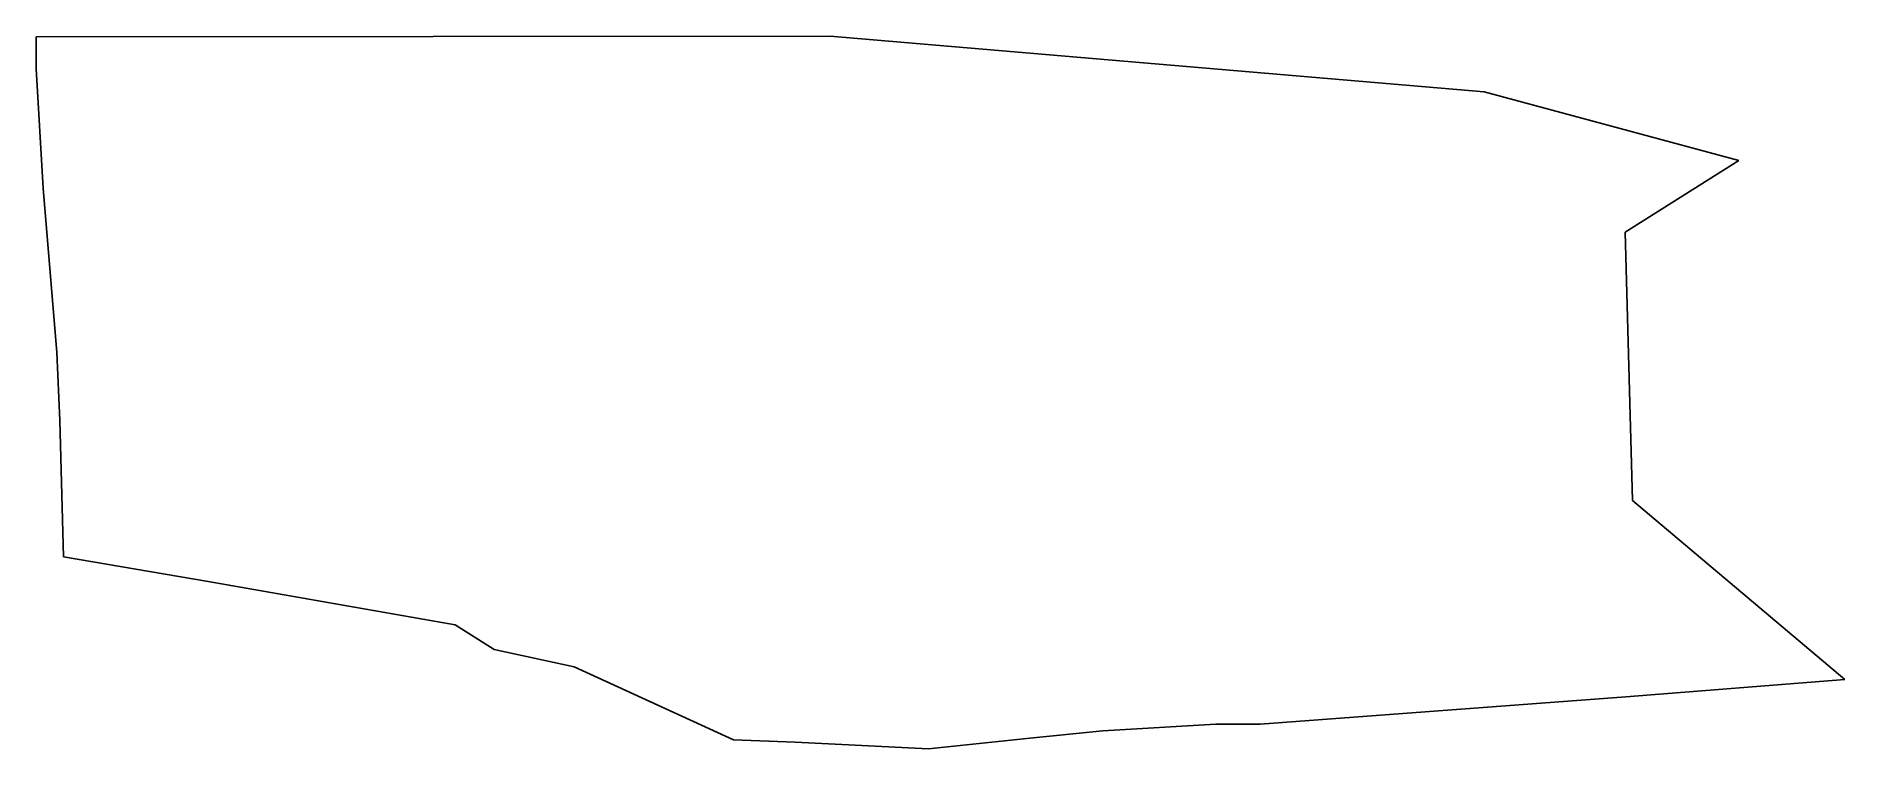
# Model space of a CAD drawing. Extents: x -84.77 to -80.36, y 44.44 to 46.17.
import ezdxf

# ---------------------------------------------------------------- set-up
doc = ezdxf.new("R2010")
doc.units = 0
doc.header["$MEASUREMENT"] = 0
doc.layers.add('GEO_', color=7, linetype='Continuous')

msp = doc.modelspace()

# ---------------------------------------------------------------- linework, layer by layer
at = {"layer": 'GEO_', "color": 7}
for p, q in [((-84.7667, 46.1714), (-82.8317, 46.1729)), ((-82.8317, 46.1729), (-84.7667, 46.1714)), ((-82.8317, 46.1729), (-84.7667, 46.1714)), ((-82.8317, 46.1729), (-84.7667, 46.1714)), ((-82.8317, 46.1729), (-84.7667, 46.1714)), ((-84.7667, 46.1714), (-82.8317, 46.1729)), ((-82.8317, 46.1729), (-84.7667, 46.1714)), ((-82.8317, 46.1729), (-84.7667, 46.1714)), ((-82.8317, 46.1729), (-84.7667, 46.1714)), ((-84.7667, 46.1714), (-82.8317, 46.1729)), ((-84.7667, 46.1714), (-82.8317, 46.1729)), ((-82.8317, 46.1729), (-84.7667, 46.1714)), ((-84.7667, 46.0932), (-84.7667, 46.1714)), ((-84.7667, 46.0932), (-84.7667, 46.1714)), ((-84.7667, 46.0932), (-84.7667, 46.1714)), ((-84.7667, 46.1714), (-84.7667, 46.1714)), ((-84.7667, 46.1714), (-84.7667, 46.0932)), ((-84.7667, 46.1714), (-84.7667, 46.1714)), ((-84.7667, 46.1714), (-84.7667, 46.1714)), ((-84.7667, 46.0932), (-84.7667, 46.1714)), ((-84.7667, 46.0932), (-84.7667, 46.1714)), ((-84.7667, 46.0932), (-84.7667, 46.1714)), ((-84.7667, 46.1714), (-84.7667, 46.1714)), ((-84.7667, 46.1714), (-84.7667, 46.0932)), ((-82.8317, 46.1729), (-82.8317, 46.1729)), ((-81.2375, 46.0377), (-82.8317, 46.1729)), ((-81.2375, 46.0377), (-82.8317, 46.1729)), ((-81.2375, 46.0377), (-82.8317, 46.1729)), ((-82.8317, 46.1729), (-82.8317, 46.1729)), ((-82.8317, 46.1729), (-81.2375, 46.0377)), ((-81.2375, 46.0377), (-82.8317, 46.1729)), ((-81.2375, 46.0377), (-82.8317, 46.1729)), ((-81.2375, 46.0377), (-82.8317, 46.1729)), ((-82.8317, 46.1729), (-82.8317, 46.1729)), ((-82.8317, 46.1729), (-81.2375, 46.0377)), ((-82.8317, 46.1729), (-82.8317, 46.1729)), ((-82.8317, 46.1729), (-82.8317, 46.1729)), ((-82.8317, 46.1729), (-82.8317, 46.1729)), ((-82.8317, 46.1729), (-81.2375, 46.0377)), ((-81.2375, 46.0377), (-82.8317, 46.1729)), ((-82.8317, 46.1729), (-82.8317, 46.1729)), ((-82.8317, 46.1729), (-81.2375, 46.0377)), ((-81.2375, 46.0377), (-82.8317, 46.1729)), ((-82.8317, 46.1729), (-82.8317, 46.1729)), ((-84.75, 45.803), (-84.7667, 46.0932)), ((-84.75, 45.803), (-84.7667, 46.0932)), ((-84.75, 45.803), (-84.7667, 46.0932)), ((-84.7667, 46.0932), (-84.7667, 46.0932)), ((-84.7667, 46.0932), (-84.75, 45.803)), ((-84.75, 45.803), (-84.7667, 46.0932)), ((-84.75, 45.803), (-84.7667, 46.0932)), ((-84.75, 45.803), (-84.7667, 46.0932)), ((-84.7667, 46.0932), (-84.7667, 46.0932)), ((-84.7667, 46.0932), (-84.75, 45.803)), ((-81.2375, 46.0377), (-81.2375, 46.0377)), ((-81.2375, 46.0377), (-81.2375, 46.0377)), ((-81.2375, 46.0377), (-80.6167, 45.8699)), ((-81.2375, 46.0377), (-80.6167, 45.8699)), ((-81.2375, 46.0377), (-81.2375, 46.0377)), ((-81.2375, 46.0377), (-80.6167, 45.8699)), ((-80.6167, 45.8699), (-81.2375, 46.0377)), ((-81.2375, 46.0377), (-80.6167, 45.8699)), ((-81.2375, 46.0377), (-80.6167, 45.8699)), ((-81.2375, 46.0377), (-81.2375, 46.0377)), ((-81.2375, 46.0377), (-80.6167, 45.8699)), ((-80.6167, 45.8699), (-81.2375, 46.0377)), ((-80.6167, 45.8699), (-81.2375, 46.0377)), ((-80.6167, 45.8699), (-81.2375, 46.0377)), ((-80.6167, 45.8699), (-81.2375, 46.0377)), ((-81.2375, 46.0377), (-81.2375, 46.0377)), ((-81.2375, 46.0377), (-80.6167, 45.8699)), ((-80.6167, 45.8699), (-81.2375, 46.0377)), ((-80.6167, 45.8699), (-81.2375, 46.0377)), ((-80.6167, 45.8699), (-81.2375, 46.0377)), ((-81.2375, 46.0377), (-81.2375, 46.0377)), ((-81.2375, 46.0377), (-80.6167, 45.8699)), ((-80.6167, 45.8699), (-80.8936, 45.6961)), ((-80.6167, 45.8699), (-80.8936, 45.6961)), ((-80.6167, 45.8699), (-80.8936, 45.6961)), ((-80.8936, 45.6961), (-80.6167, 45.8699)), ((-80.6167, 45.8699), (-80.8936, 45.6961)), ((-80.6167, 45.8699), (-80.8936, 45.6961)), ((-80.6167, 45.8699), (-80.8936, 45.6961)), ((-80.8936, 45.6961), (-80.6167, 45.8699)), ((-80.8936, 45.6961), (-80.6167, 45.8699)), ((-80.8936, 45.6961), (-80.6167, 45.8699)), ((-80.8936, 45.6961), (-80.6167, 45.8699)), ((-80.6167, 45.8699), (-80.8936, 45.6961)), ((-80.8936, 45.6961), (-80.6167, 45.8699)), ((-80.8936, 45.6961), (-80.6167, 45.8699)), ((-80.8936, 45.6961), (-80.6167, 45.8699)), ((-80.6167, 45.8699), (-80.8936, 45.6961)), ((-80.6167, 45.8699), (-80.6167, 45.8699)), ((-80.6167, 45.8699), (-80.6167, 45.8699)), ((-80.6167, 45.8699), (-80.6167, 45.8699)), ((-80.6167, 45.8699), (-80.6167, 45.8699)), ((-80.6167, 45.8699), (-80.6167, 45.8699)), ((-80.6167, 45.8699), (-80.6167, 45.8699)), ((-84.7167, 45.4029), (-84.75, 45.803)), ((-84.7167, 45.4029), (-84.75, 45.803)), ((-84.7167, 45.4029), (-84.75, 45.803)), ((-84.75, 45.803), (-84.75, 45.803)), ((-84.75, 45.803), (-84.7167, 45.4029)), ((-84.7167, 45.4029), (-84.75, 45.803)), ((-84.7167, 45.4029), (-84.75, 45.803)), ((-84.7167, 45.4029), (-84.75, 45.803)), ((-84.75, 45.803), (-84.75, 45.803)), ((-84.75, 45.803), (-84.7167, 45.4029)), ((-80.8936, 45.6961), (-80.8756, 45.0425)), ((-80.8936, 45.6961), (-80.8756, 45.0425)), ((-80.8936, 45.6961), (-80.8936, 45.6961)), ((-80.8936, 45.6961), (-80.8756, 45.0425)), ((-80.8756, 45.0425), (-80.8936, 45.6961)), ((-80.8936, 45.6961), (-80.8756, 45.0425)), ((-80.8936, 45.6961), (-80.8756, 45.0425)), ((-80.8936, 45.6961), (-80.8936, 45.6961)), ((-80.8936, 45.6961), (-80.8756, 45.0425)), ((-80.8756, 45.0425), (-80.8936, 45.6961)), ((-80.8756, 45.0425), (-80.8936, 45.6961)), ((-80.8756, 45.0425), (-80.8936, 45.6961)), ((-80.8756, 45.0425), (-80.8936, 45.6961)), ((-80.8936, 45.6961), (-80.8936, 45.6961)), ((-80.8936, 45.6961), (-80.8756, 45.0425)), ((-80.8756, 45.0425), (-80.8936, 45.6961)), ((-80.8756, 45.0425), (-80.8936, 45.6961)), ((-80.8756, 45.0425), (-80.8936, 45.6961)), ((-80.8936, 45.6961), (-80.8936, 45.6961)), ((-80.8936, 45.6961), (-80.8756, 45.0425)), ((-84.7092, 45.2372), (-84.7167, 45.4029)), ((-84.7092, 45.2372), (-84.7167, 45.4029)), ((-84.7092, 45.2372), (-84.7167, 45.4029)), ((-84.7167, 45.4029), (-84.7167, 45.4029)), ((-84.7167, 45.4029), (-84.7092, 45.2372)), ((-84.7092, 45.2372), (-84.7167, 45.4029)), ((-84.7092, 45.2372), (-84.7167, 45.4029)), ((-84.7092, 45.2372), (-84.7167, 45.4029)), ((-84.7167, 45.4029), (-84.7167, 45.4029)), ((-84.7167, 45.4029), (-84.7092, 45.2372)), ((-84.7, 44.9053), (-84.7092, 45.2372)), ((-84.7, 44.9053), (-84.7092, 45.2372)), ((-84.7, 44.9053), (-84.7092, 45.2372)), ((-84.7092, 45.2372), (-84.7092, 45.2372)), ((-84.7092, 45.2372), (-84.7, 44.9053)), ((-84.7, 44.9053), (-84.7092, 45.2372)), ((-84.7, 44.9053), (-84.7092, 45.2372)), ((-84.7, 44.9053), (-84.7092, 45.2372)), ((-84.7092, 45.2372), (-84.7092, 45.2372)), ((-84.7092, 45.2372), (-84.7, 44.9053)), ((-80.8756, 45.0425), (-80.3583, 44.6062)), ((-80.8756, 45.0425), (-80.3583, 44.6062)), ((-80.8756, 45.0425), (-80.8756, 45.0425)), ((-80.8756, 45.0425), (-80.3583, 44.6062)), ((-80.3583, 44.6062), (-80.8756, 45.0425)), ((-80.8756, 45.0425), (-80.3583, 44.6062)), ((-80.8756, 45.0425), (-80.3583, 44.6062)), ((-80.8756, 45.0425), (-80.8756, 45.0425)), ((-80.8756, 45.0425), (-80.3583, 44.6062)), ((-80.3583, 44.6062), (-80.8756, 45.0425)), ((-80.3583, 44.6062), (-80.8756, 45.0425)), ((-80.3583, 44.6062), (-80.8756, 45.0425)), ((-80.3583, 44.6062), (-80.8756, 45.0425)), ((-80.8756, 45.0425), (-80.8756, 45.0425)), ((-80.8756, 45.0425), (-80.3583, 44.6062)), ((-80.3583, 44.6062), (-80.8756, 45.0425)), ((-80.3583, 44.6062), (-80.8756, 45.0425)), ((-80.3583, 44.6062), (-80.8756, 45.0425)), ((-80.8756, 45.0425), (-80.8756, 45.0425)), ((-80.8756, 45.0425), (-80.3583, 44.6062)), ((-84.3472, 44.8454), (-84.7, 44.9053)), ((-84.3472, 44.8454), (-84.7, 44.9053)), ((-84.3472, 44.8454), (-84.7, 44.9053)), ((-84.7, 44.9053), (-84.7, 44.9053)), ((-84.7, 44.9053), (-84.3472, 44.8454)), ((-84.3472, 44.8454), (-84.7, 44.9053)), ((-84.3472, 44.8454), (-84.7, 44.9053)), ((-84.3472, 44.8454), (-84.7, 44.9053)), ((-84.7, 44.9053), (-84.7, 44.9053)), ((-84.7, 44.9053), (-84.3472, 44.8454)), ((-83.7458, 44.74), (-84.3472, 44.8454)), ((-83.7458, 44.74), (-84.3472, 44.8454)), ((-83.7458, 44.74), (-84.3472, 44.8454)), ((-84.3472, 44.8454), (-84.3472, 44.8454)), ((-84.3472, 44.8454), (-83.7458, 44.74)), ((-83.7458, 44.74), (-84.3472, 44.8454)), ((-83.7458, 44.74), (-84.3472, 44.8454)), ((-83.7458, 44.74), (-84.3472, 44.8454)), ((-84.3472, 44.8454), (-84.3472, 44.8454)), ((-84.3472, 44.8454), (-83.7458, 44.74)), ((-83.65, 44.6795), (-83.7458, 44.74)), ((-83.65, 44.6795), (-83.7458, 44.74)), ((-83.65, 44.6795), (-83.7458, 44.74)), ((-83.7458, 44.74), (-83.7458, 44.74)), ((-83.7458, 44.74), (-83.65, 44.6795)), ((-83.65, 44.6795), (-83.7458, 44.74)), ((-83.65, 44.6795), (-83.7458, 44.74)), ((-83.65, 44.6795), (-83.7458, 44.74)), ((-83.7458, 44.74), (-83.7458, 44.74)), ((-83.7458, 44.74), (-83.65, 44.6795)), ((-83.4556, 44.6374), (-83.65, 44.6795)), ((-83.4556, 44.6374), (-83.65, 44.6795)), ((-83.4556, 44.6374), (-83.65, 44.6795)), ((-83.65, 44.6795), (-83.65, 44.6795)), ((-83.65, 44.6795), (-83.4556, 44.6374)), ((-83.4556, 44.6374), (-83.65, 44.6795)), ((-83.4556, 44.6374), (-83.65, 44.6795)), ((-83.4556, 44.6374), (-83.65, 44.6795)), ((-83.65, 44.6795), (-83.65, 44.6795)), ((-83.65, 44.6795), (-83.4556, 44.6374)), ((-83.4556, 44.6374), (-83.4556, 44.6374)), ((-83.4556, 44.6374), (-83.4556, 44.6374)), ((-83.0667, 44.4598), (-83.4556, 44.6374)), ((-83.0667, 44.4598), (-83.4556, 44.6374)), ((-83.0667, 44.4598), (-83.4556, 44.6374)), ((-83.4556, 44.6374), (-83.4556, 44.6374)), ((-83.4556, 44.6374), (-83.0667, 44.4598)), ((-83.0667, 44.4598), (-83.4556, 44.6374)), ((-83.0667, 44.4598), (-83.4556, 44.6374)), ((-83.0667, 44.4598), (-83.4556, 44.6374)), ((-83.4556, 44.6374), (-83.4556, 44.6374)), ((-83.4556, 44.6374), (-83.0667, 44.4598)), ((-80.3583, 44.6062), (-80.8917, 44.5641)), ((-80.3583, 44.6062), (-80.8917, 44.5641)), ((-80.3583, 44.6062), (-80.8917, 44.5641)), ((-80.8917, 44.5641), (-80.3583, 44.6062)), ((-80.3583, 44.6062), (-80.8917, 44.5641)), ((-80.3583, 44.6062), (-80.8917, 44.5641)), ((-80.3583, 44.6062), (-80.8917, 44.5641)), ((-80.8917, 44.5641), (-80.3583, 44.6062)), ((-80.8917, 44.5641), (-80.3583, 44.6062)), ((-80.3583, 44.6062), (-80.8917, 44.5641)), ((-80.8917, 44.5641), (-80.3583, 44.6062)), ((-80.3583, 44.6062), (-80.8917, 44.5641)), ((-80.8917, 44.5641), (-80.3583, 44.6062)), ((-80.3583, 44.6062), (-80.8917, 44.5641)), ((-80.3583, 44.6062), (-80.3583, 44.6062)), ((-80.3583, 44.6062), (-80.3583, 44.6062)), ((-80.3583, 44.6062), (-80.3583, 44.6062)), ((-80.3583, 44.6062), (-80.3583, 44.6062)), ((-80.3583, 44.6062), (-80.3583, 44.6062)), ((-80.3583, 44.6062), (-80.3583, 44.6062)), ((-80.3583, 44.6062), (-80.3583, 44.6062)), ((-80.8917, 44.5641), (-81.7833, 44.4982)), ((-80.8917, 44.5641), (-81.7833, 44.4982)), ((-80.8917, 44.5641), (-81.7833, 44.4982)), ((-81.7833, 44.4982), (-80.8917, 44.5641)), ((-80.8917, 44.5641), (-81.7833, 44.4982)), ((-80.8917, 44.5641), (-81.7833, 44.4982)), ((-80.8917, 44.5641), (-81.7833, 44.4982)), ((-81.7833, 44.4982), (-80.8917, 44.5641)), ((-81.7833, 44.4982), (-80.8917, 44.5641)), ((-80.8917, 44.5641), (-81.7833, 44.4982)), ((-81.7833, 44.4982), (-80.8917, 44.5641)), ((-80.8917, 44.5641), (-81.7833, 44.4982)), ((-80.8917, 44.5641), (-80.8917, 44.5641)), ((-80.8917, 44.5641), (-80.8917, 44.5641)), ((-80.8917, 44.5641), (-80.8917, 44.5641)), ((-80.8917, 44.5641), (-80.8917, 44.5641)), ((-80.8917, 44.5641), (-80.8917, 44.5641)), ((-80.8917, 44.5641), (-80.8917, 44.5641)), ((-80.8917, 44.5641), (-80.8917, 44.5641)), ((-82.1667, 44.4818), (-82.3444, 44.4635)), ((-82.1667, 44.4818), (-82.3444, 44.4635)), ((-82.1667, 44.4818), (-82.3444, 44.4635)), ((-82.3444, 44.4635), (-82.1667, 44.4818)), ((-82.1667, 44.4818), (-82.3444, 44.4635)), ((-82.1667, 44.4818), (-82.3444, 44.4635)), ((-82.1667, 44.4818), (-82.3444, 44.4635)), ((-82.3444, 44.4635), (-82.1667, 44.4818)), ((-81.8917, 44.4982), (-82.1667, 44.4818)), ((-81.8917, 44.4982), (-82.1667, 44.4818)), ((-81.8917, 44.4982), (-82.1667, 44.4818)), ((-82.1667, 44.4818), (-81.8917, 44.4982)), ((-81.8917, 44.4982), (-82.1667, 44.4818)), ((-81.8917, 44.4982), (-82.1667, 44.4818)), ((-81.8917, 44.4982), (-82.1667, 44.4818)), ((-82.1667, 44.4818), (-81.8917, 44.4982)), ((-82.1667, 44.4818), (-82.1667, 44.4818)), ((-82.1667, 44.4818), (-82.1667, 44.4818)), ((-81.7833, 44.4982), (-81.8917, 44.4982)), ((-81.7833, 44.4982), (-81.8917, 44.4982)), ((-81.7833, 44.4982), (-81.8917, 44.4982)), ((-81.8917, 44.4982), (-81.8917, 44.4982)), ((-81.8917, 44.4982), (-81.7833, 44.4982)), ((-81.7833, 44.4982), (-81.8917, 44.4982)), ((-81.7833, 44.4982), (-81.8917, 44.4982)), ((-81.7833, 44.4982), (-81.8917, 44.4982)), ((-81.8917, 44.4982), (-81.8917, 44.4982)), ((-81.8917, 44.4982), (-81.7833, 44.4982)), ((-81.7833, 44.4982), (-81.7833, 44.4982)), ((-81.7833, 44.4982), (-81.7833, 44.4982)), ((-81.7833, 44.4982), (-81.7833, 44.4982)), ((-81.7833, 44.4982), (-81.7833, 44.4982)), ((-82.9167, 44.4543), (-83.0667, 44.4598)), ((-82.9167, 44.4543), (-83.0667, 44.4598)), ((-82.9167, 44.4543), (-83.0667, 44.4598)), ((-83.0667, 44.4598), (-83.0667, 44.4598)), ((-83.0667, 44.4598), (-82.9167, 44.4543)), ((-82.9167, 44.4543), (-83.0667, 44.4598)), ((-82.9167, 44.4543), (-83.0667, 44.4598)), ((-82.9167, 44.4543), (-83.0667, 44.4598)), ((-83.0667, 44.4598), (-83.0667, 44.4598)), ((-83.0667, 44.4598), (-82.9167, 44.4543)), ((-82.5917, 44.4379), (-82.9167, 44.4543)), ((-82.5917, 44.4379), (-82.9167, 44.4543)), ((-82.5917, 44.4379), (-82.9167, 44.4543)), ((-82.9167, 44.4543), (-82.9167, 44.4543)), ((-82.9167, 44.4543), (-82.5917, 44.4379)), ((-82.5917, 44.4379), (-82.9167, 44.4543)), ((-82.5917, 44.4379), (-82.9167, 44.4543)), ((-82.5917, 44.4379), (-82.9167, 44.4543)), ((-82.9167, 44.4543), (-82.9167, 44.4543)), ((-82.9167, 44.4543), (-82.5917, 44.4379)), ((-82.3444, 44.4635), (-82.5917, 44.4379)), ((-82.3444, 44.4635), (-82.5917, 44.4379)), ((-82.3444, 44.4635), (-82.5917, 44.4379)), ((-82.5917, 44.4379), (-82.3444, 44.4635)), ((-82.3444, 44.4635), (-82.5917, 44.4379)), ((-82.3444, 44.4635), (-82.5917, 44.4379)), ((-82.3444, 44.4635), (-82.5917, 44.4379)), ((-82.5917, 44.4379), (-82.3444, 44.4635)), ((-82.5917, 44.4379), (-82.5917, 44.4379)), ((-82.5917, 44.4379), (-82.5917, 44.4379)), ((-82.3444, 44.4635), (-82.3444, 44.4635)), ((-82.3444, 44.4635), (-82.3444, 44.4635))]:
    msp.add_line(p, q, dxfattribs=at)

doc.saveas('drawing.dxf')
